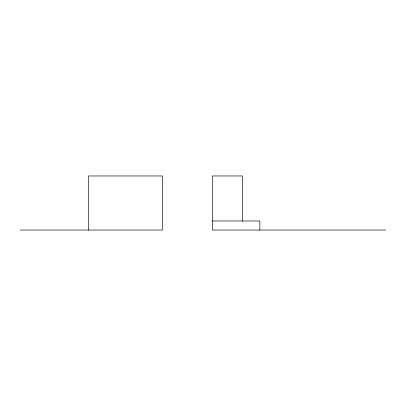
<?xml version="1.0" encoding="UTF-8"?>
<svg xmlns="http://www.w3.org/2000/svg" width="406" height="406" viewBox="0 0 406 406"><rect width="100%" height="100%" fill="white"/><g stroke="black" fill="none" stroke-linecap="round" stroke-linejoin="round"><path stroke-width="0.61" d="M212.368 220.991L259.84 220.991L259.84 230.035M20.3 230.035L162.39 230.035L162.39 175.965L88.498 175.965L88.498 230.035M385.7 230.035L212.368 230.035L212.368 175.965L242.483 175.965L242.483 221.234"/></g></svg>
